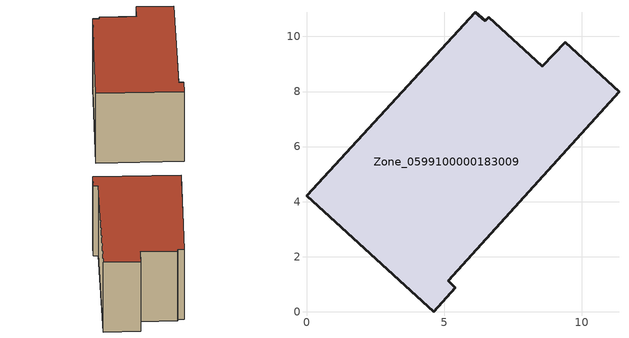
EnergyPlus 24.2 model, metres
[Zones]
Zone_0599100000183009
 floor ground (C_G): 9.39,9.79 11.35,7.99 5.14,1.12 5.41,0.87 4.62,0 0,4.22 6.13,10.88 6.49,10.57 6.63,10.7 8.57,8.91 z0
 wall outside (C_F): 11.35,7.99 9.39,9.79 8.57,8.91 6.63,10.7 6.49,10.57 6.13,10.88 0,4.22 4.62,0 5.41,0.87 5.14,1.12 11.35,7.99 z0:6.06
 roof outside (C_R): 5.14,1.12 11.35,7.99 9.39,9.79 8.57,8.91 6.63,10.7 6.49,10.57 6.13,10.88 0,4.22 4.62,0 5.41,0.87 z6.06
[BUILDING]
Pand.0599100000183009: North Axis=0; Terrain=City; Loads Convergence Tolerance Value=0.04; Temperature Convergence Tolerance Value=0.4; Solar Distribution=FullExterior; Maximum Number of Warmup Days=25; Minimum Number of Warmup Days=1
[Site:Location]
Rotterdam.The.Hague.AP_ZH_NLD Design_Conditions: Latitude=51.96; Longitude=4.45; Time Zone=1; Elevation=-4.5
[SITE:GROUNDTEMPERATURE:BUILDINGSURFACE]
18, 18, 18, 18, 18, 18, 18, 18, 18, 18, 18, 18
[MATERIAL] Thermal Absorptance=0.9; Solar Absorptance=0.7; Visible Absorptance=0.7
Name | Roughness | Thickness | Conductivity | Density | Specific Heat
G.TC.1975-1991 | MediumSmooth | 0.15 | 0.288461 | 540 | 1210
F.TC.1975-1991 | Rough | 0.3 | 0.230769 | 1920 | 840
R.TC.1975-1991 | MediumRough | 0.2 | 0.153846 | 1500 | 1000
[CONSTRUCTION]
C_G: G.TC.1975-1991
C_F: F.TC.1975-1991
C_R: R.TC.1975-1991
[ZONE]
Zone_0599100000183009: Type=1; Multiplier=1; Ceiling Height=Autocalculate; Volume=Autocalculate; Floor Area=autocalculate; Part of Total Floor Area=Yes
[ZONEINFILTRATION:DESIGNFLOWRATE]
Infil_Zone_0599100000183009: Zone or ZoneList or Space or SpaceList=Zone_0599100000183009; Schedule=AlwaysOn; Design Flow Rate Calculation Method=Flow/Area; Flow Rate per Floor Area=0.003; Constant Term Coefficient=1; Temperature Term Coefficient=0; Velocity Term Coefficient=0; Velocity Squared Term Coefficient=0
[HVACTEMPLATE:ZONE:IDEALLOADSAIRSYSTEM]
Zone_0599100000183009: Maximum Heating Supply Air Temperature=50; Minimum Cooling Supply Air Temperature=13; Maximum Heating Supply Air Humidity Ratio=0.0156; Minimum Cooling Supply Air Humidity Ratio=0.0077; Heating Limit=NoLimit; Cooling Limit=NoLimit; Dehumidification Control Type=ConstantSensibleHeatRatio; Cooling Sensible Heat Ratio=0.7; Dehumidification Setpoint=60; Humidification Control Type=None; Humidification Setpoint=30; Outdoor Air Method=None; Outdoor Air Flow Rate per Person=0.00944; Outdoor Air Flow Rate per Zone Floor Area=0; Outdoor Air Flow Rate per Zone=0; Demand Controlled Ventilation Type=None; Outdoor Air Economizer Type=NoEconomizer; Heat Recovery Type=None; Sensible Heat Recovery Effectiveness=0.7; Latent Heat Recovery Effectiveness=0.65
[ZONECONTROL:THERMOSTAT]
ThermostatControl_Zone_0599100000183009: Zone or ZoneList=Zone_0599100000183009; Control Type Schedule=DualSetpointControlType; Control 1=Thermostat_Zone_0599100000183009; Temperature Difference Between Cutout And Setpoint=0
[THERMOSTATSETPOINT:DUALSETPOINT]
Thermostat_Zone_0599100000183009: Heating Setpoint Temperature Schedule=HeatingSetpoint_Zone_0599100000183009; Cooling Setpoint Temperature Schedule=CoolingSetpoint_Zone_0599100000183009
[SCHEDULE:COMPACT]
HeatingSetpoint_Zone_0599100000183009: Through: 12/31, For: AllDays, Until: 24:00, 21
CoolingSetpoint_Zone_0599100000183009: Through: 12/31, For: AllDays, Until: 24:00, 24
DualSetpointControlType: Through: 12/31, For: AllDays, Until: 24:00, 4
AlwaysOn: Through: 12/31, For: AllDays, Until: 24:00, 1
